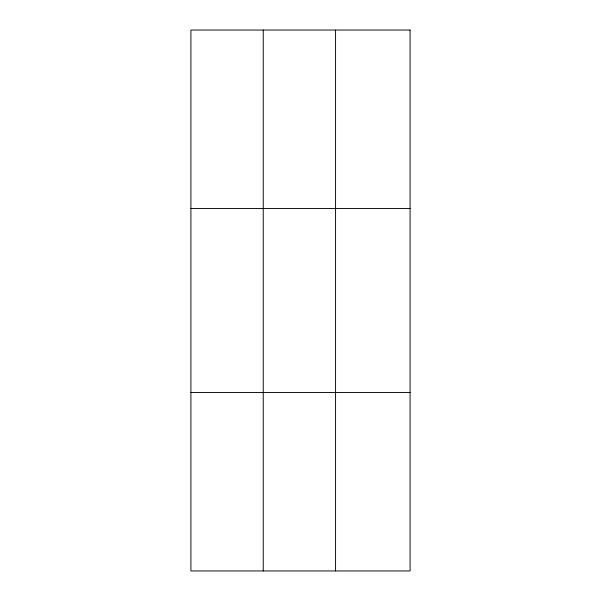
<?xml version="1.0" encoding="UTF-8"?>
<svg xmlns="http://www.w3.org/2000/svg" width="601" height="601" viewBox="0 0 601 601"><rect width="100%" height="100%" fill="white"/><g stroke="black" fill="none" stroke-linecap="round" stroke-linejoin="round"><path stroke-width="0.9" d="M263.246 570.95L263.246 30.05M335.568 570.95L335.568 30.05M190.915 208.547L410.085 208.547M190.915 392.453L410.085 392.453M410.085 30.05L410.085 570.95L190.915 570.95L190.915 30.05L410.085 30.05"/></g></svg>
